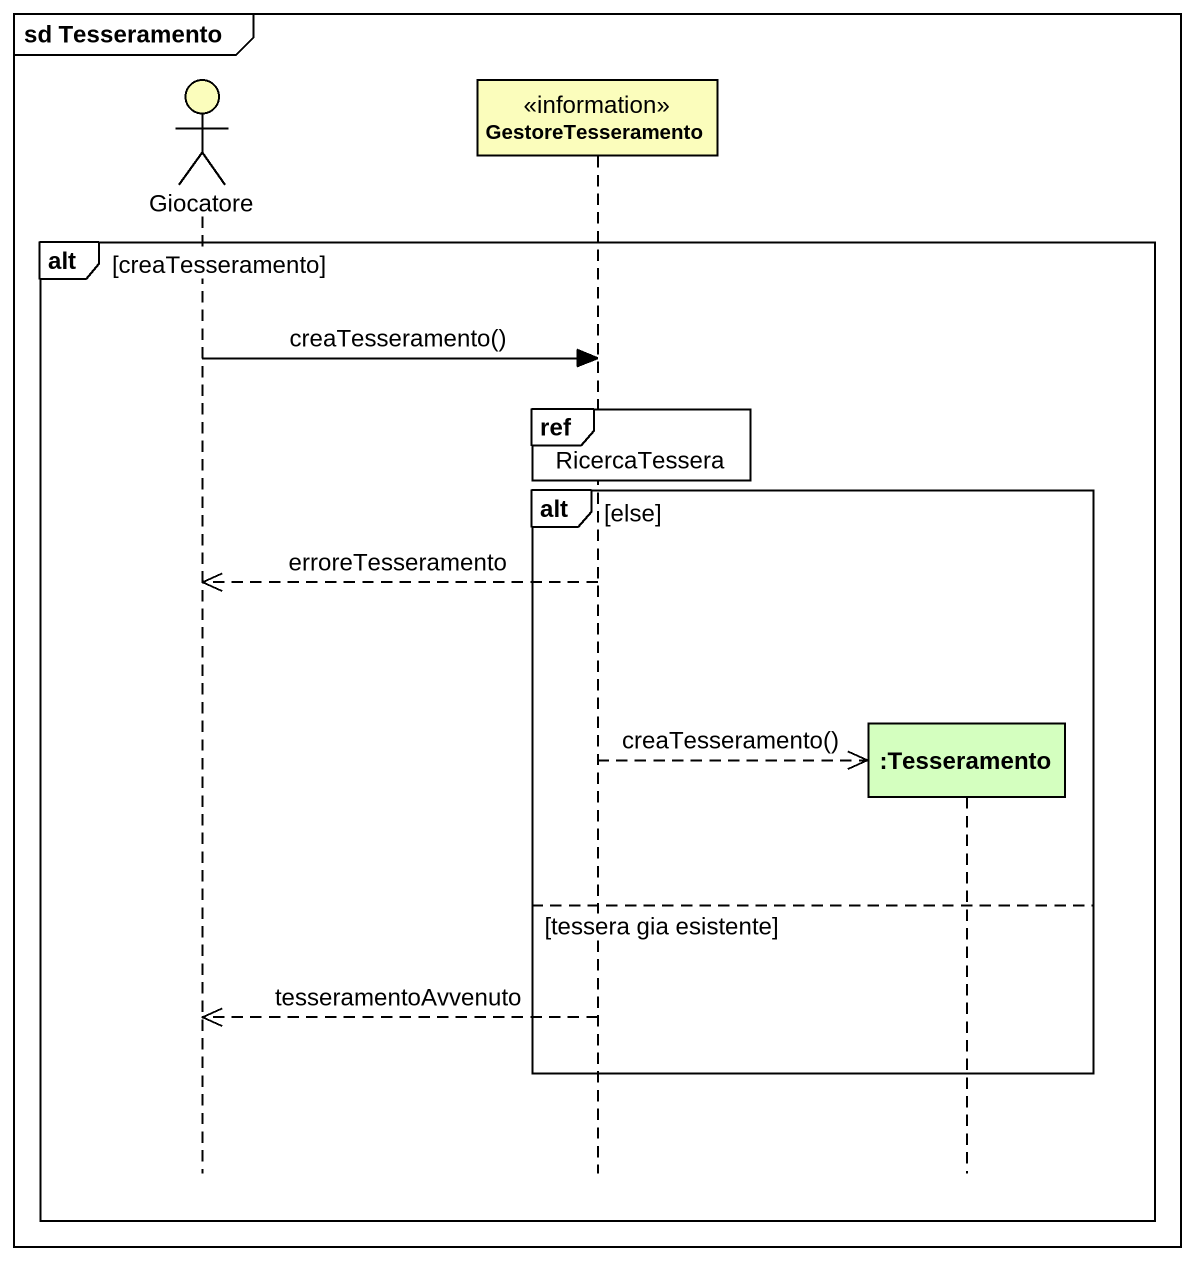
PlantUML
@startuml
mainframe sd Tesseramento
hide footbox
actor Giocatore #FBFDBC
participant GestoreTesseramento <<information>> #FBFDBC
participant ":Tesseramento" as Tesseramento #D4FFBF

alt creaTesseramento
  Giocatore -> GestoreTesseramento : creaTesseramento()
  ref over GestoreTesseramento : RicercaTessera
  alt else
    GestoreTesseramento -->> Giocatore : erroreTesseramento
    GestoreTesseramento -->> Tesseramento ** : creaTesseramento()
  else tessera gia esistente
    GestoreTesseramento -->> Giocatore : tesseramentoAvvenuto
  end
end
@enduml
